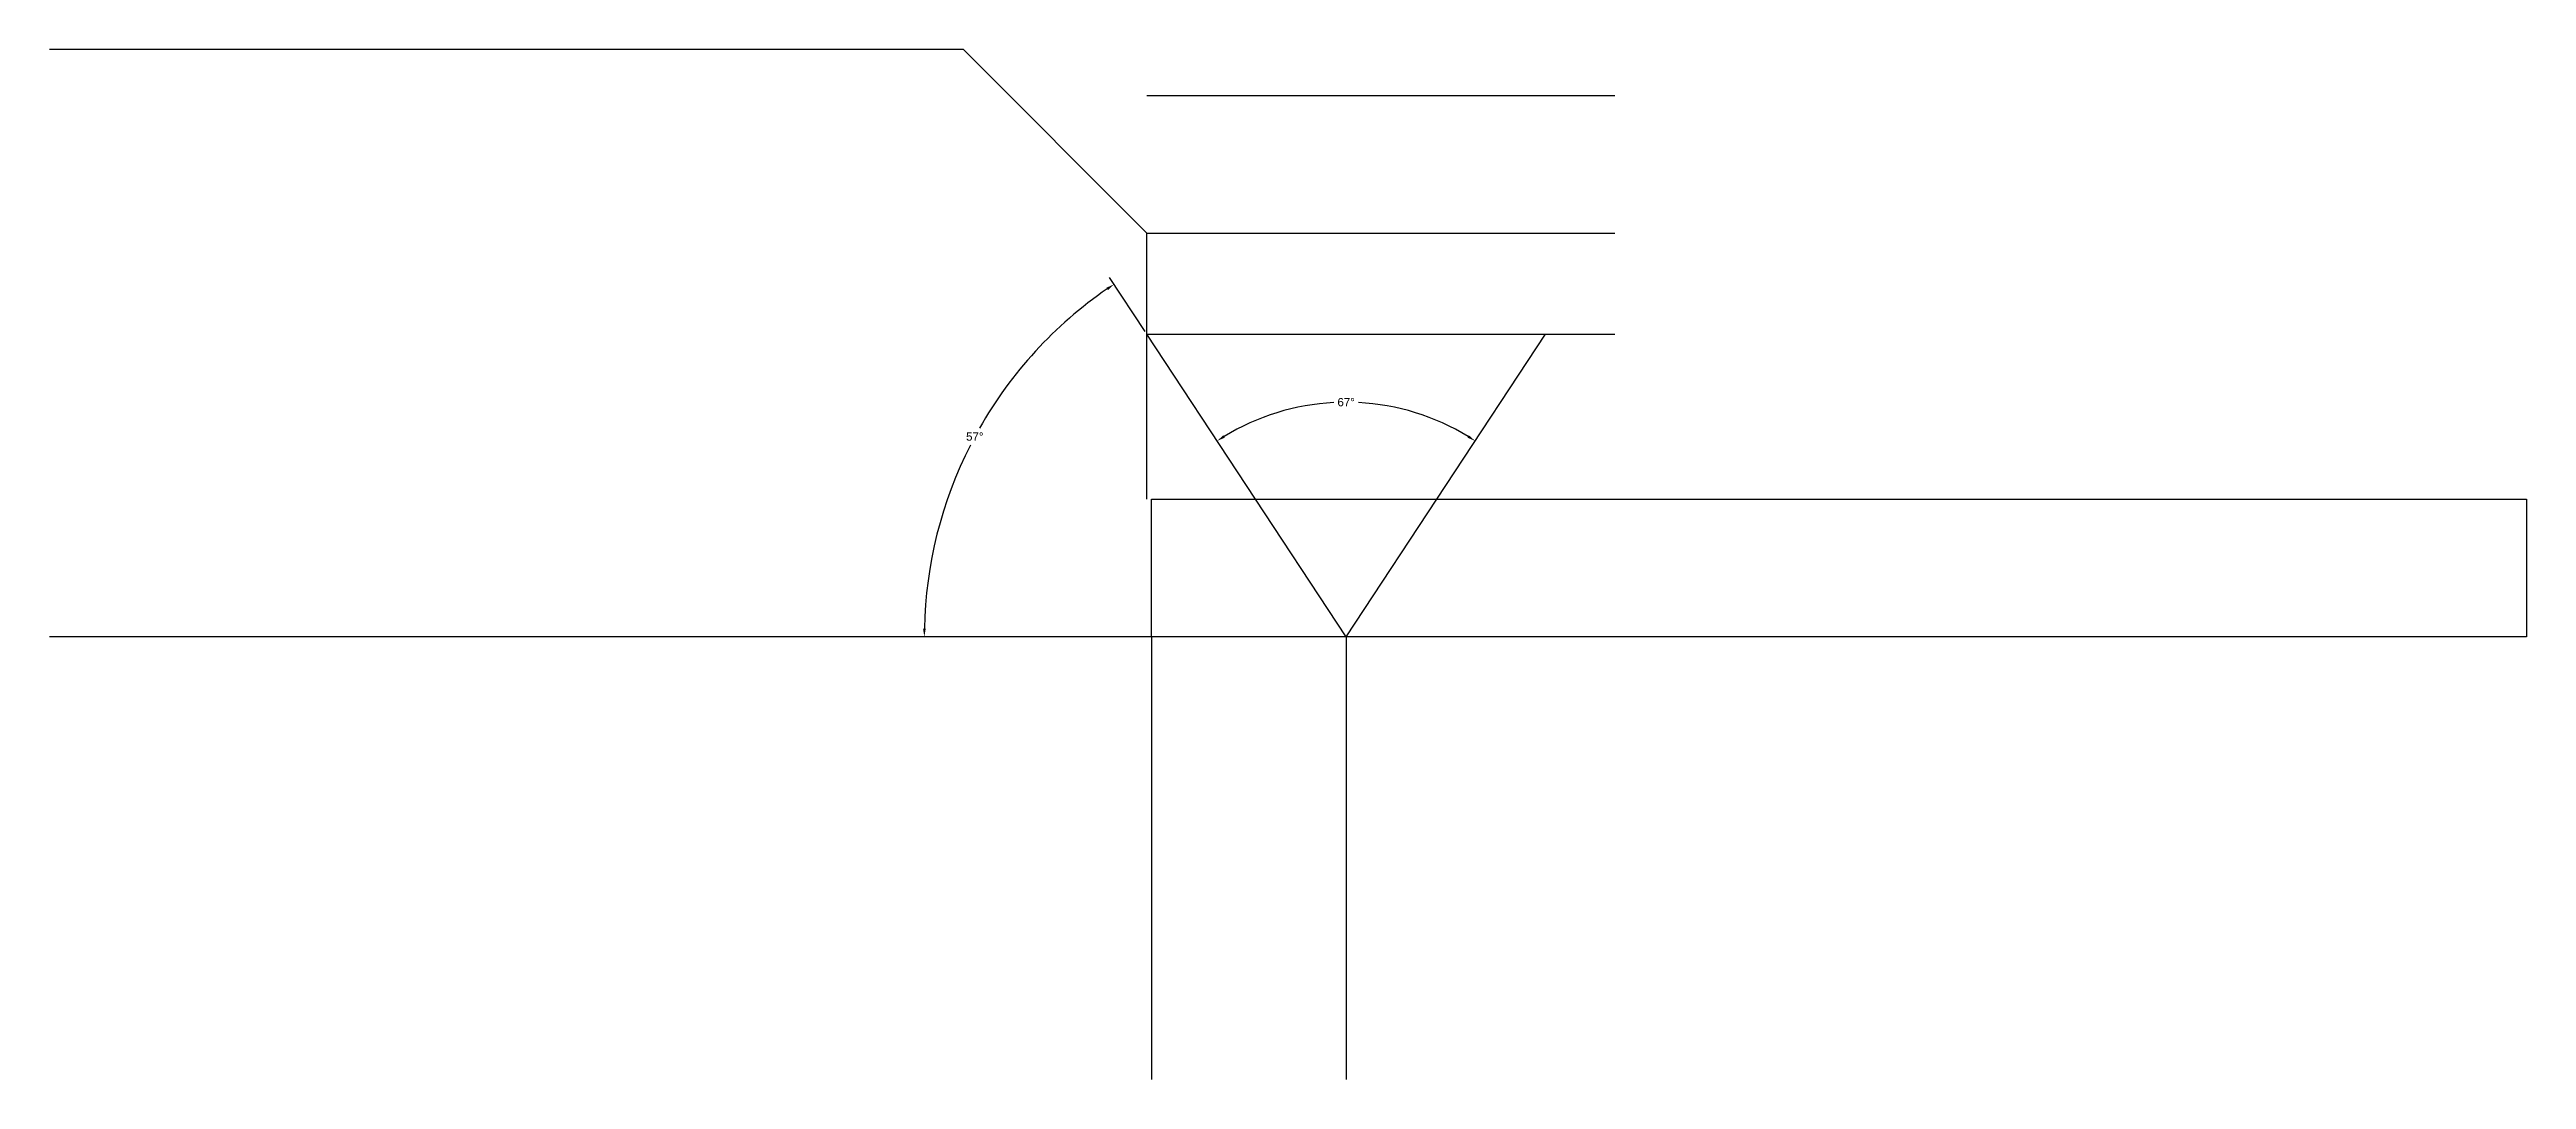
# Model space of a CAD drawing. Header units: inches. Extents: x -21.2 to 32.9, y -6.9 to 15.6.
import ezdxf

# ---------------------------------------------------------------- set-up
doc = ezdxf.new("R2010")
doc.units = ezdxf.units.IN
doc.header["$MEASUREMENT"] = 0
doc.layers.add('angles', color=3, linetype='Continuous')
doc.styles.get("Standard").update_dxf_attribs({"font": 'arial.ttf'})
doc.dimstyles.get("Standard").update_dxf_attribs({"dimtxt": 0.18, "dimasz": 0.18, "dimexe": 0.18, "dimexo": 0.0625, "dimgap": 0.09, "dimtad": 0, "dimtih": 1, "dimtoh": 1, "dimdec": 4, "dimzin": 0, "dimdsep": 46, "dimtxsty": 'Standard', "dimcen": -0.09, "dimadec": 0, "dimazin": 0, "dimtfac": 1, "dimtdec": 4, "dimtofl": 0, "dimtmove": 0, "dimatfit": 3, "dimfxl": 1, "dimtolj": 1, "dimtzin": 0, "dimarcsym": 0})

# ---------------------------------------------------------------- blocks, each defined once
blk = doc.blocks.new('*D2')
at = {"layer": 'angles', "color": 0, "lineweight": -2}
for p, q in [((2.731, 9.435), (1.952, 10.617)), ((2.803, 2.783), (-2.267, 2.783))]:
    blk.add_line(p, q, dxfattribs=at)
for start, end in [(124.5092, 150.3916), (152.9812, 178.8793)]:
    blk.add_arc((7.116, 2.783), 9.203, start, end, dxfattribs=at)
at = {"layer": 'angles', "color": 0}
for points in [[(1.919, 10.341), (1.885, 10.391), (2.052, 10.467)], [(-2.115, 2.963), (-2.055, 2.963), (-2.087, 2.783)]]:
    blk.add_solid(points, dxfattribs=at)
at = {"layer": 'Defpoints', "color": 0}
for p in [(2.766, 9.383), (-0.161, 8.416), (2.866, 2.783), (7.116, 2.783), (32.866, 2.783)]:
    blk.add_point(p, dxfattribs=at)
at = {"layer": 'angles', "color": 0, "insert": (-0.986, 7.147), "char_height": 0.18, "attachment_point": 5}
blk.add_mtext('\\A1;57%%d', dxfattribs=at)
blk = doc.blocks.new('*D3')
at = {"layer": 'angles', "color": 0, "lineweight": -2}
for start, end in [(92.9931, 121.3719), (58.6281, 87.0069)]:
    blk.add_arc((7.116, 2.783), 5.114, start, end, dxfattribs=at)
at = {"layer": 'angles', "color": 0}
for points in [[(4.437, 7.175), (4.469, 7.124), (4.301, 7.053)], [(9.762, 7.124), (9.794, 7.175), (9.93, 7.053)]]:
    blk.add_solid(points, dxfattribs=at)
at = {"layer": 'Defpoints', "color": 0}
for p in [(2.766, 9.383), (11.466, 9.383), (8.103, 7.801), (7.116, 2.783), (7.116, 2.783)]:
    blk.add_point(p, dxfattribs=at)
at = {"layer": 'angles', "color": 0, "insert": (7.116, 7.897), "char_height": 0.18, "attachment_point": 5}
blk.add_mtext('\\A1;67%%d', dxfattribs=at)

msp = doc.modelspace()

# ---------------------------------------------------------------- linework, layer by layer
for p, q in [((-1.23415, 15.58294), (-21.1712, 15.58294)), ((-1.23415, 15.58294), (2.76585, 11.58294)), ((2.76585, 14.58294), (12.97507, 14.58294)), ((2.76585, 5.78294), (2.76585, 11.58294)), ((2.76585, 11.58294), (12.97507, 11.58294)), ((7.11585, 2.78294), (2.76585, 9.38294)), ((2.76585, 9.38294), (12.97507, 9.38294)), ((7.11585, 2.78294), (11.46585, 9.38294)), ((2.86585, 2.78294), (-21.1712, 2.78294)), ((2.86585, 2.78294), (2.86585, -6.86438)), ((7.11585, 2.78294), (7.11585, -6.86438))]:
    msp.add_line(p, q)
msp.add_lwpolyline([(2.86585, 2.78294), (2.86585, 5.78294), (32.86585, 5.78294), (32.86585, 2.78294)], close=True)

# ---------------------------------------------------------------- dimensions: what is measured, and where the dimension line sits
at = {"layer": 'angles'}
for base, line2, picture, middle in [((-0.16145, 8.4158), ((32.86585, 2.78294), (2.86585, 2.78294)), '*D2', (-0.98641, 7.14661)), ((8.10307, 7.80115), ((7.11585, 2.78294), (11.46585, 9.38294)), '*D3', (7.11585, 7.89733))]:
    dim = msp.add_angular_dim_2l(base=base, line1=((7.11585, 2.78294), (2.76585, 9.38294)), line2=line2, dimstyle='Standard', dxfattribs=at)
    dim.commit()
    dim.dimension.update_dxf_attribs({"geometry": picture, "text_midpoint": middle})

doc.saveas('drawing.dxf')
